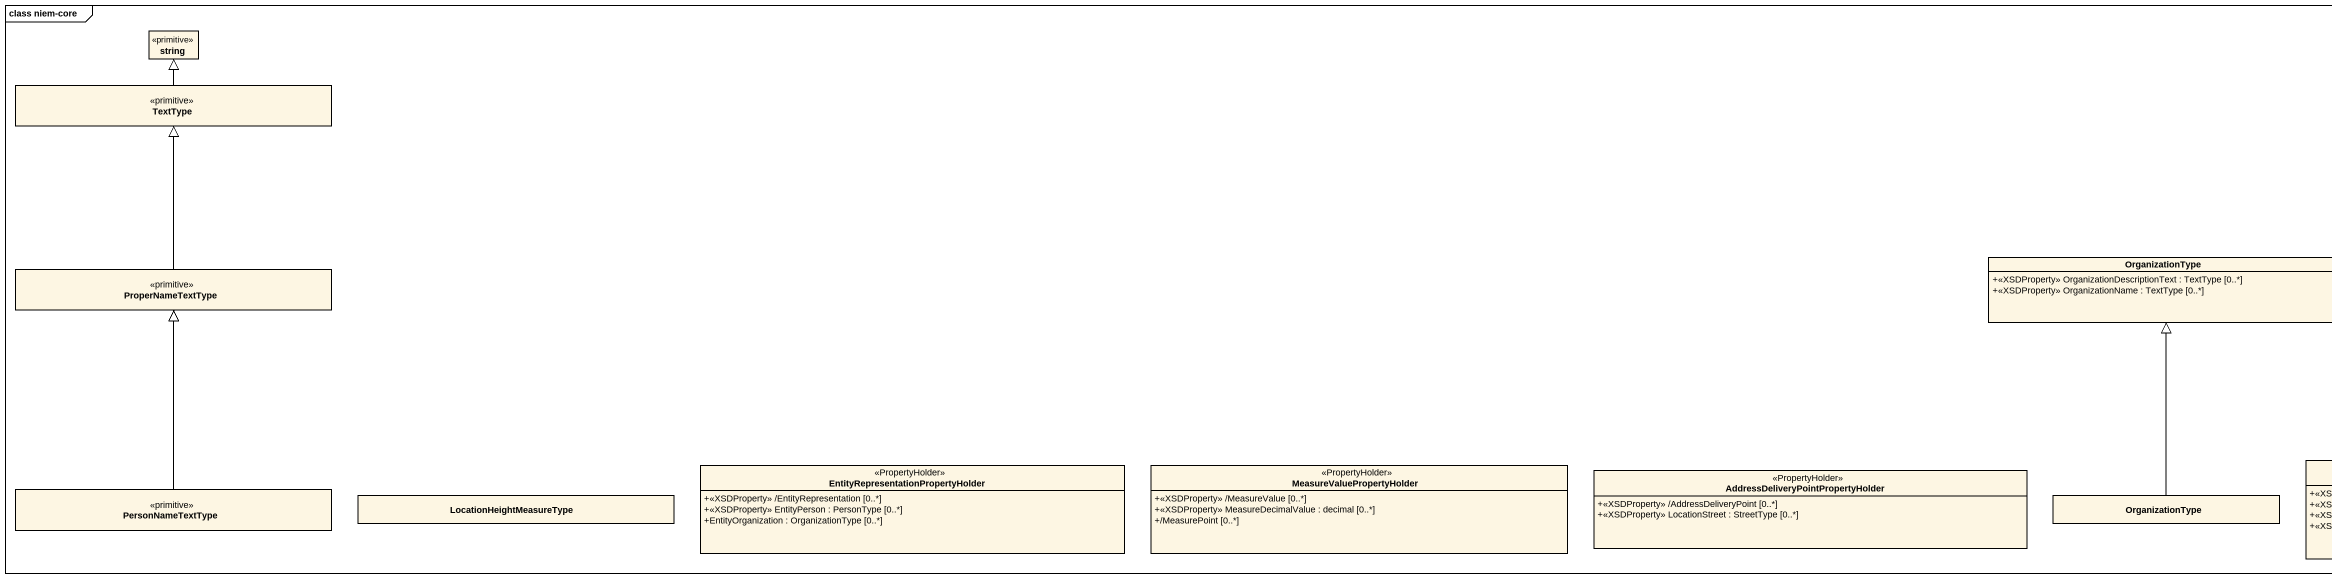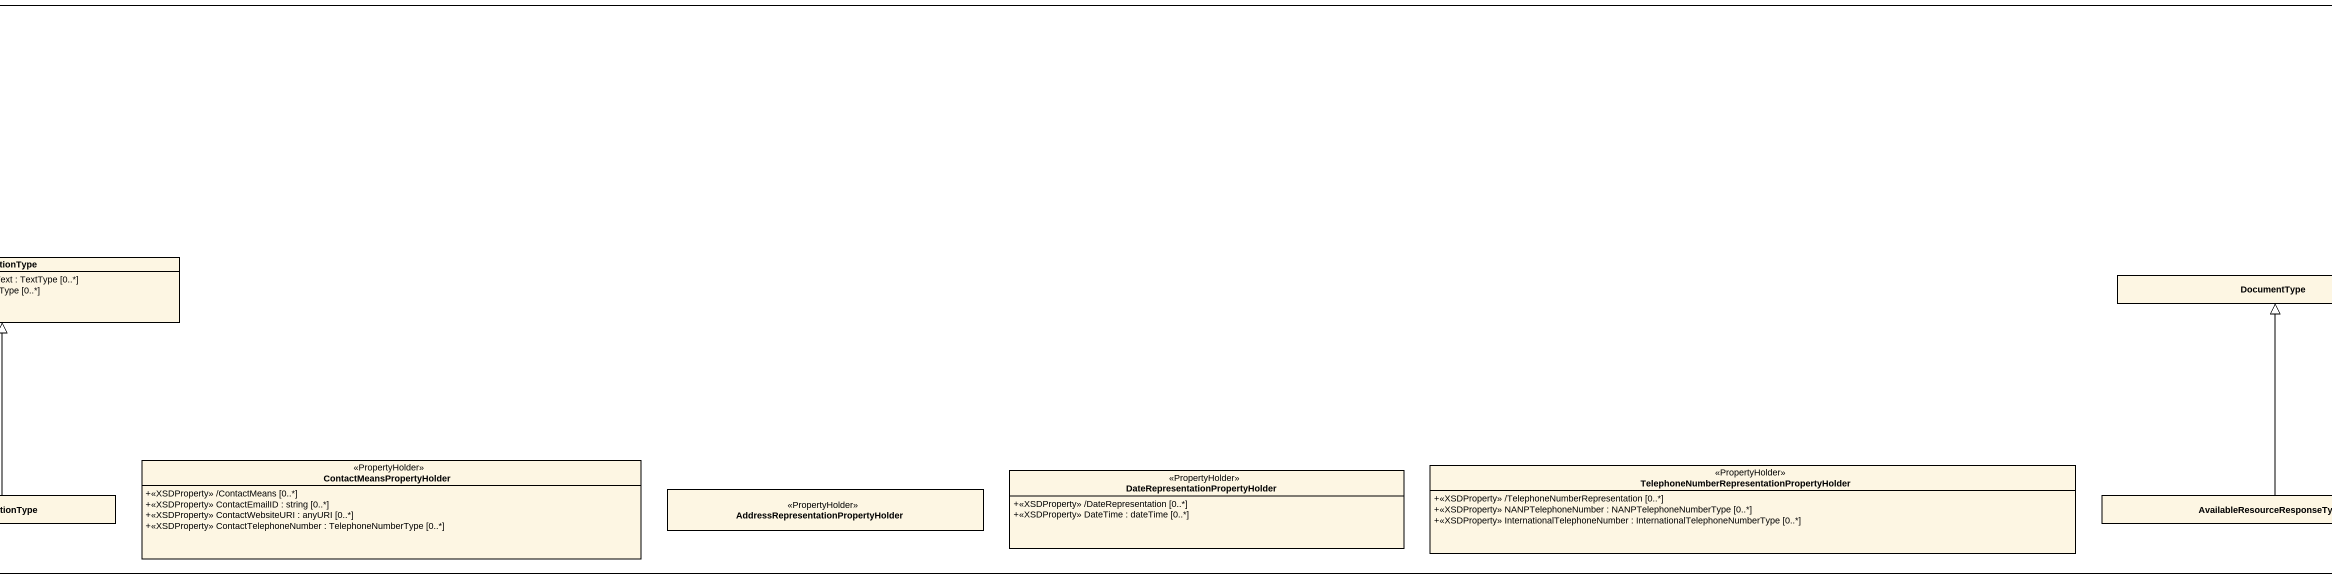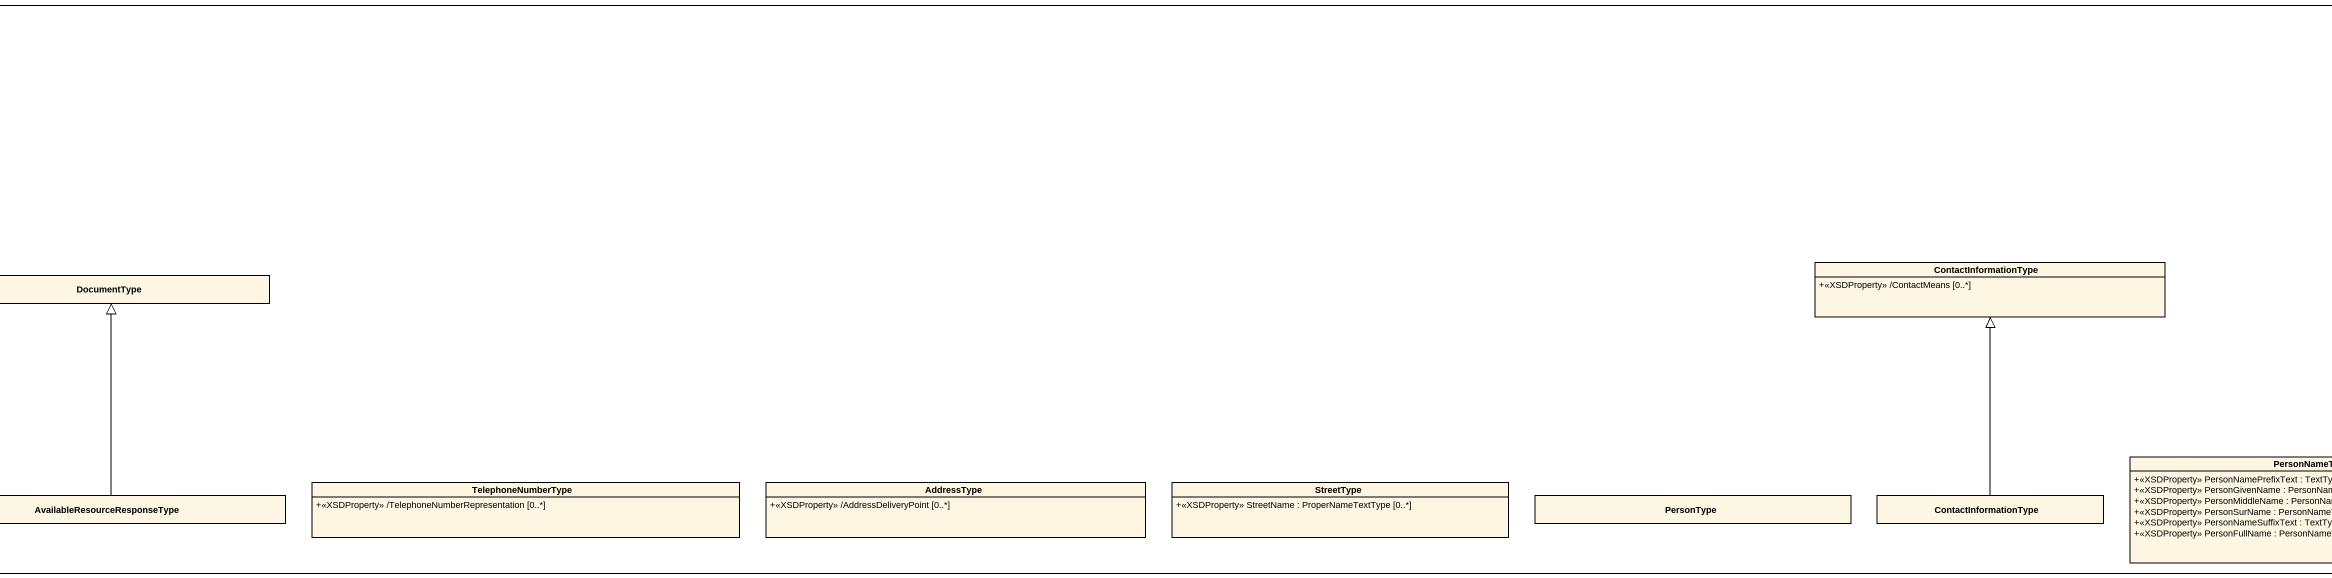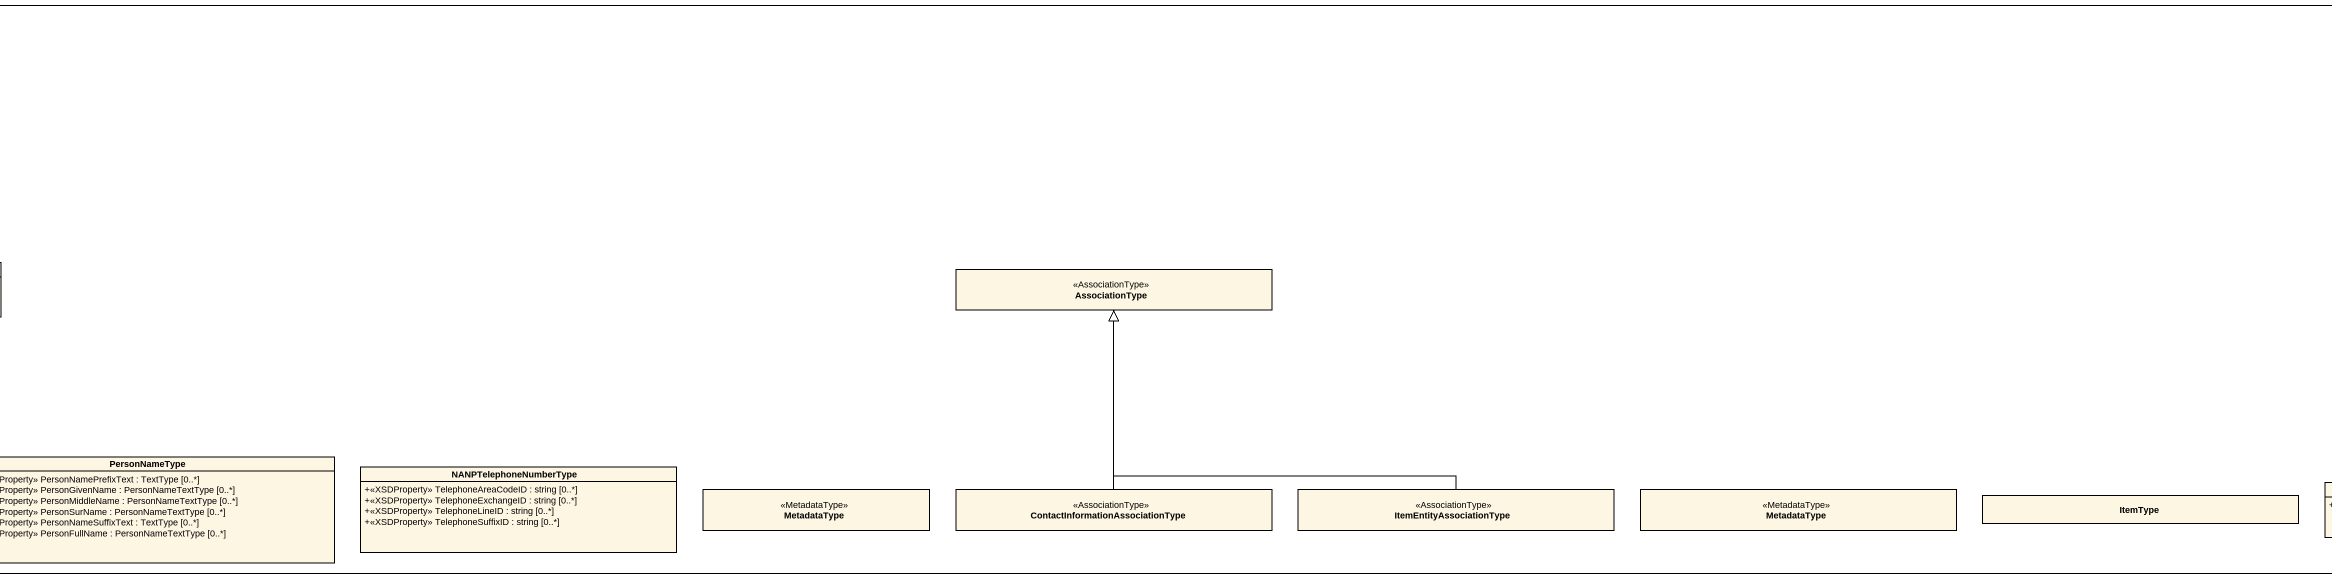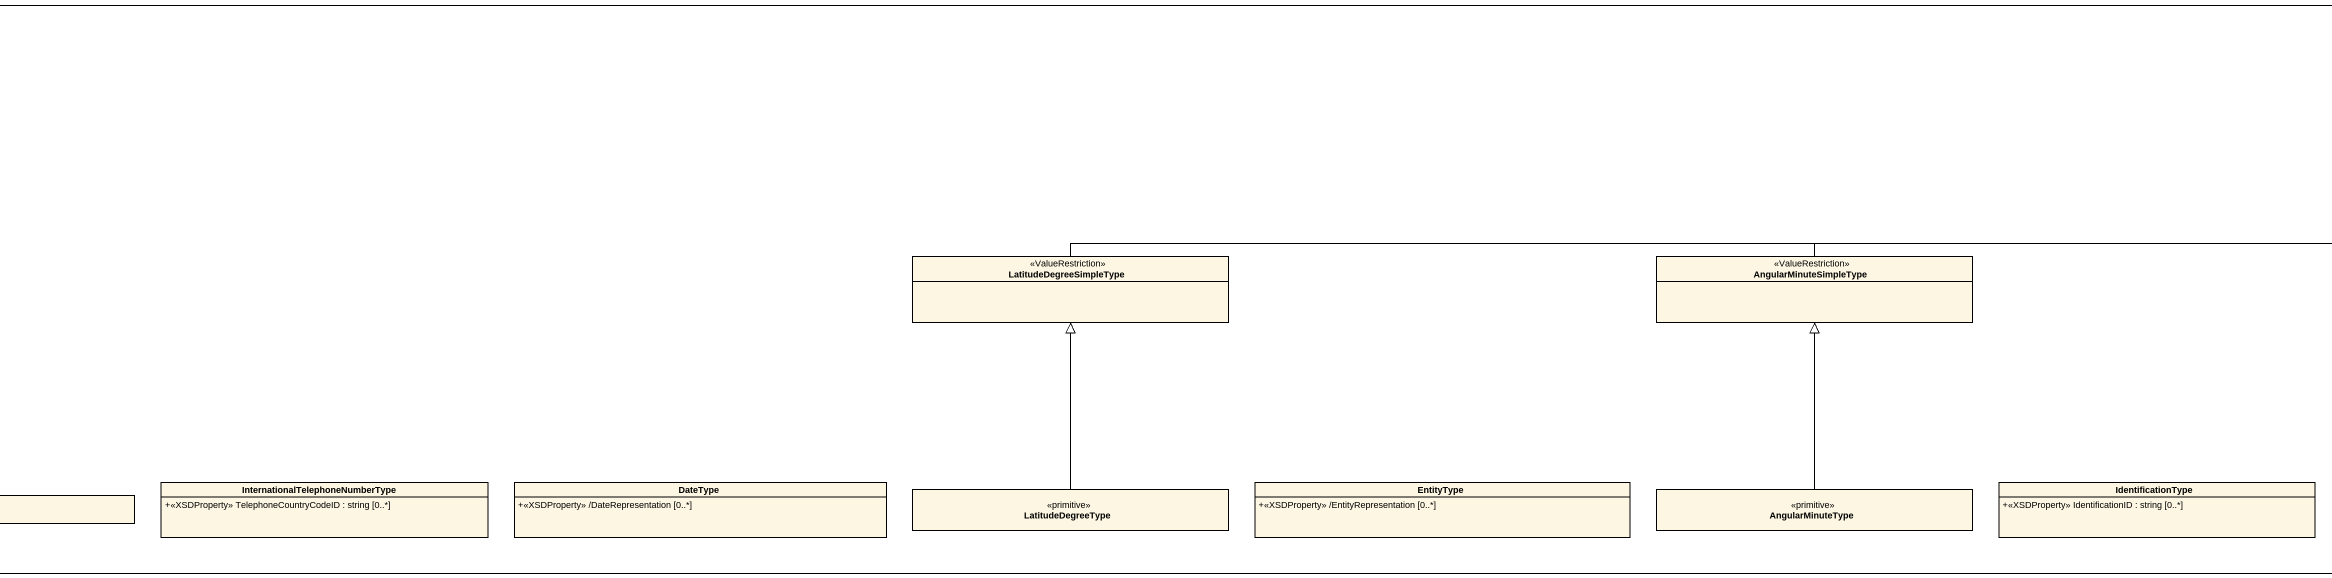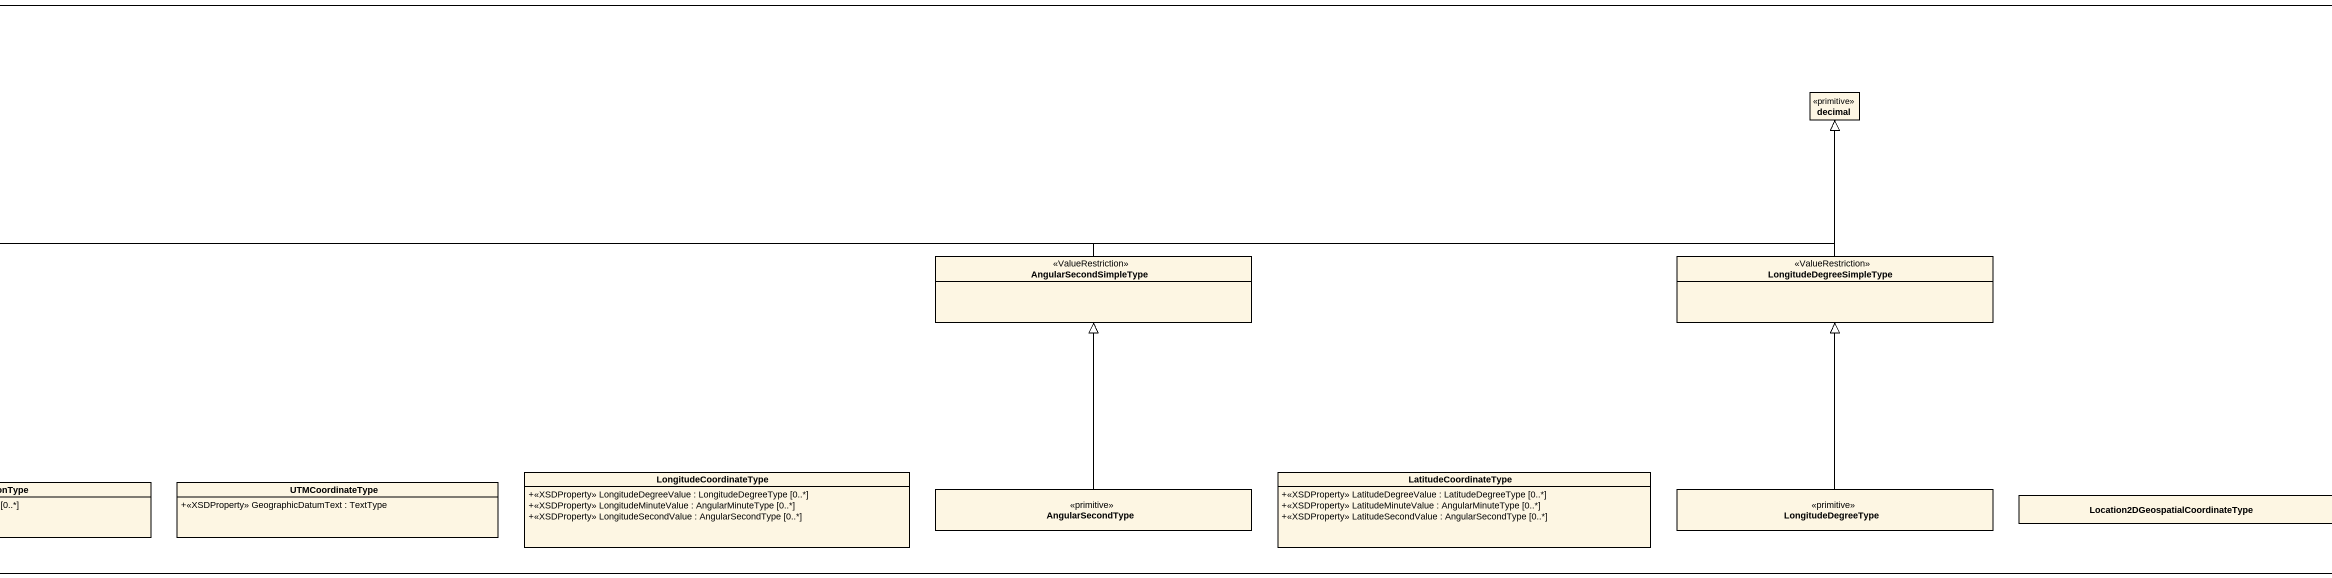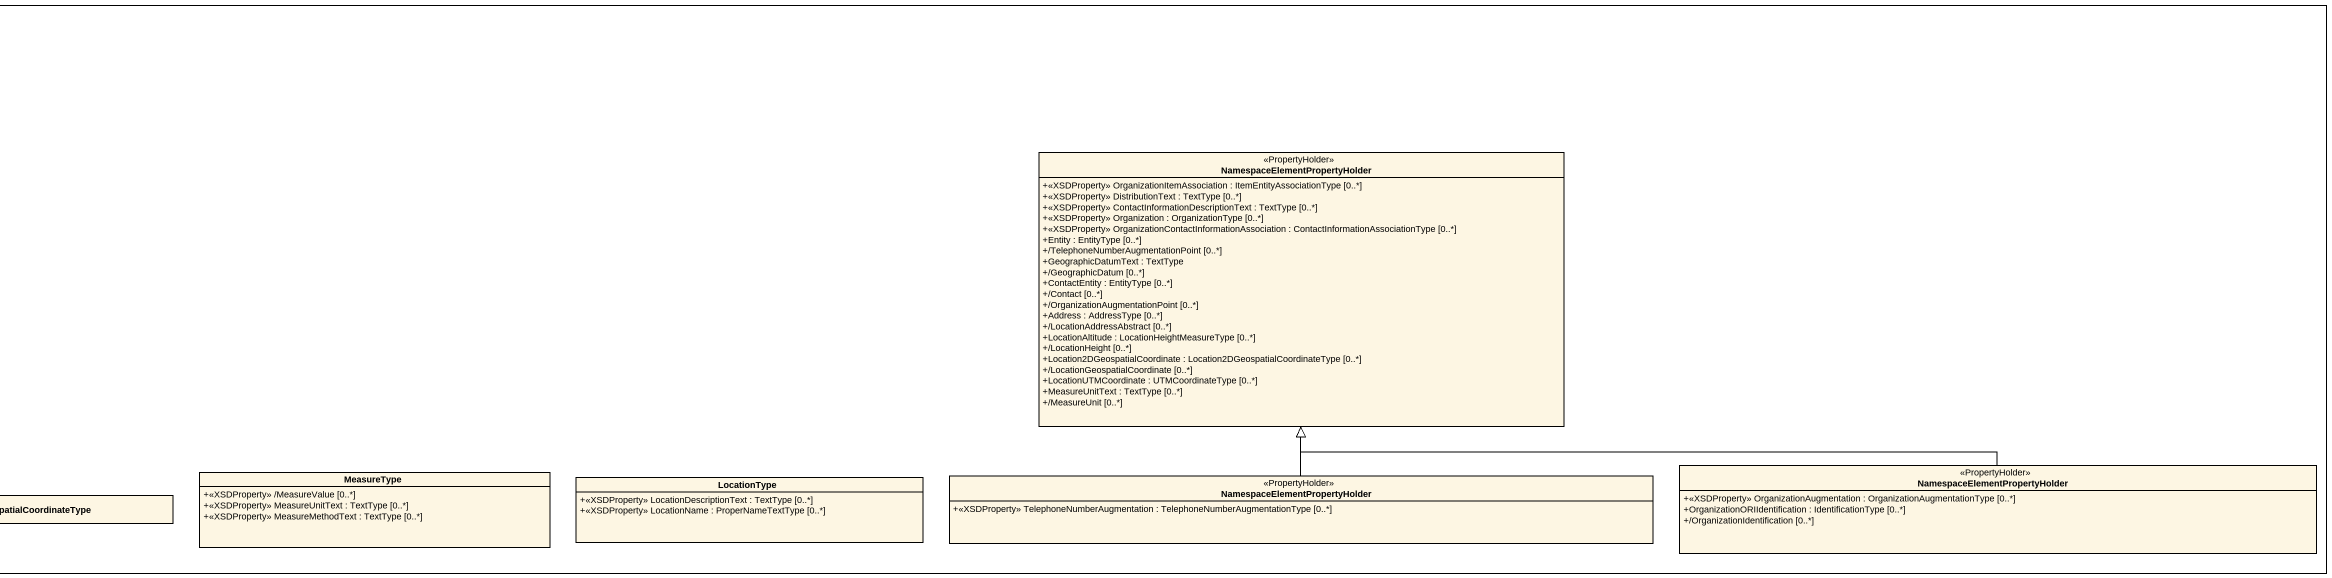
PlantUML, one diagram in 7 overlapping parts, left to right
@startuml
mainframe class niem-core
hide circle
hide empty members
skinparam classAttributeIconSize 0
class string <<primitive>>
class TextType <<primitive>>
class decimal <<primitive>>
class "NamespaceElementPropertyHolder" as NamespaceElementPropertyHold <<PropertyHolder>> {
  +<<XSDProperty>> OrganizationItemAssociation : ItemEntityAssociationType [0..*]
  +<<XSDProperty>> DistributionText : TextType [0..*]
  +<<XSDProperty>> ContactInformationDescriptionText : TextType [0..*]
  +<<XSDProperty>> Organization : OrganizationType [0..*]
  +<<XSDProperty>> OrganizationContactInformationAssociation : ContactInformationAssociationType [0..*]
  +Entity : EntityType [0..*]
  +/TelephoneNumberAugmentationPoint [0..*]
  +GeographicDatumText : TextType
  +/GeographicDatum [0..*]
  +ContactEntity : EntityType [0..*]
  +/Contact [0..*]
  +/OrganizationAugmentationPoint [0..*]
  +Address : AddressType [0..*]
  +/LocationAddressAbstract [0..*]
  +LocationAltitude : LocationHeightMeasureType [0..*]
  +/LocationHeight [0..*]
  +Location2DGeospatialCoordinate : Location2DGeospatialCoordinateType [0..*]
  +/LocationGeospatialCoordinate [0..*]
  +LocationUTMCoordinate : UTMCoordinateType [0..*]
  +MeasureUnitText : TextType [0..*]
  +/MeasureUnit [0..*]
}
class ProperNameTextType <<primitive>>
class OrganizationType {
  +<<XSDProperty>> OrganizationDescriptionText : TextType [0..*]
  +<<XSDProperty>> OrganizationName : TextType [0..*]
}
class ContactInformationType {
  +<<XSDProperty>> /ContactMeans [0..*]
}
class AssociationType <<AssociationType>>
class LatitudeDegreeSimpleType <<ValueRestriction>>
class AngularMinuteSimpleType <<ValueRestriction>>
class AngularSecondSimpleType <<ValueRestriction>>
class LongitudeDegreeSimpleType <<ValueRestriction>>
class DocumentType
class "EntityRepresentationPropertyHolder" as EntityRepresentationProperty <<PropertyHolder>> {
  +<<XSDProperty>> /EntityRepresentation [0..*]
  +<<XSDProperty>> EntityPerson : PersonType [0..*]
  +EntityOrganization : OrganizationType [0..*]
}
class MeasureValuePropertyHolder <<PropertyHolder>> {
  +<<XSDProperty>> /MeasureValue [0..*]
  +<<XSDProperty>> MeasureDecimalValue : decimal [0..*]
  +/MeasurePoint [0..*]
}
class ContactMeansPropertyHolder <<PropertyHolder>> {
  +<<XSDProperty>> /ContactMeans [0..*]
  +<<XSDProperty>> ContactEmailID : string [0..*]
  +<<XSDProperty>> ContactWebsiteURI : anyURI [0..*]
  +<<XSDProperty>> ContactTelephoneNumber : TelephoneNumberType [0..*]
}
class "TelephoneNumberRepresentationPropertyHolder" as TelephoneNumberRepresentatio <<PropertyHolder>> {
  +<<XSDProperty>> /TelephoneNumberRepresentation [0..*]
  +<<XSDProperty>> NANPTelephoneNumber : NANPTelephoneNumberType [0..*]
  +<<XSDProperty>> InternationalTelephoneNumber : InternationalTelephoneNumberType [0..*]
}
class PersonNameType {
  +<<XSDProperty>> PersonNamePrefixText : TextType [0..*]
  +<<XSDProperty>> PersonGivenName : PersonNameTextType [0..*]
  +<<XSDProperty>> PersonMiddleName : PersonNameTextType [0..*]
  +<<XSDProperty>> PersonSurName : PersonNameTextType [0..*]
  +<<XSDProperty>> PersonNameSuffixText : TextType [0..*]
  +<<XSDProperty>> PersonFullName : PersonNameTextType [0..*]
}
class "NamespaceElementPropertyHolder" as NamespaceElementPropertyHold_2 <<PropertyHolder>> {
  +<<XSDProperty>> OrganizationAugmentation : OrganizationAugmentationType [0..*]
  +OrganizationORIIdentification : IdentificationType [0..*]
  +/OrganizationIdentification [0..*]
}
class PersonNameTextType <<primitive>>
class LocationHeightMeasureType
class "AddressDeliveryPointPropertyHolder" as AddressDeliveryPointProperty <<PropertyHolder>> {
  +<<XSDProperty>> /AddressDeliveryPoint [0..*]
  +<<XSDProperty>> LocationStreet : StreetType [0..*]
}
class "OrganizationType" as OrganizationType_2
class "AddressRepresentationPropertyHolder" as AddressRepresentationPropert <<PropertyHolder>>
class "DateRepresentationPropertyHolder" as DateRepresentationPropertyHo <<PropertyHolder>> {
  +<<XSDProperty>> /DateRepresentation [0..*]
  +<<XSDProperty>> DateTime : dateTime [0..*]
}
class "AvailableResourceResponseType" as AvailableResourceResponseTyp
class TelephoneNumberType {
  +<<XSDProperty>> /TelephoneNumberRepresentation [0..*]
}
class AddressType {
  +<<XSDProperty>> /AddressDeliveryPoint [0..*]
}
class StreetType {
  +<<XSDProperty>> StreetName : ProperNameTextType [0..*]
}
class PersonType
class "ContactInformationType" as ContactInformationType_2
class NANPTelephoneNumberType {
  +<<XSDProperty>> TelephoneAreaCodeID : string [0..*]
  +<<XSDProperty>> TelephoneExchangeID : string [0..*]
  +<<XSDProperty>> TelephoneLineID : string [0..*]
  +<<XSDProperty>> TelephoneSuffixID : string [0..*]
}
class MetadataType <<MetadataType>>
class "ContactInformationAssociationType" as ContactInformationAssociatio <<AssociationType>>
class ItemEntityAssociationType <<AssociationType>>
class "MetadataType" as MetadataType_2 <<MetadataType>>
class ItemType
class "InternationalTelephoneNumberType" as InternationalTelephoneNumber {
  +<<XSDProperty>> TelephoneCountryCodeID : string [0..*]
}
class DateType {
  +<<XSDProperty>> /DateRepresentation [0..*]
}
class LatitudeDegreeType <<primitive>>
class EntityType {
  +<<XSDProperty>> /EntityRepresentation [0..*]
}
class AngularMinuteType <<primitive>>
class IdentificationType {
  +<<XSDProperty>> IdentificationID : string [0..*]
}
class UTMCoordinateType {
  +<<XSDProperty>> GeographicDatumText : TextType
}
class LongitudeCoordinateType {
  +<<XSDProperty>> LongitudeDegreeValue : LongitudeDegreeType [0..*]
  +<<XSDProperty>> LongitudeMinuteValue : AngularMinuteType [0..*]
  +<<XSDProperty>> LongitudeSecondValue : AngularSecondType [0..*]
}
class AngularSecondType <<primitive>>
class LatitudeCoordinateType {
  +<<XSDProperty>> LatitudeDegreeValue : LatitudeDegreeType [0..*]
  +<<XSDProperty>> LatitudeMinuteValue : AngularMinuteType [0..*]
  +<<XSDProperty>> LatitudeSecondValue : AngularSecondType [0..*]
}
class LongitudeDegreeType <<primitive>>
class "Location2DGeospatialCoordinateType" as Location2DGeospatialCoordina
class MeasureType {
  +<<XSDProperty>> /MeasureValue [0..*]
  +<<XSDProperty>> MeasureUnitText : TextType [0..*]
  +<<XSDProperty>> MeasureMethodText : TextType [0..*]
}
class LocationType {
  +<<XSDProperty>> LocationDescriptionText : TextType [0..*]
  +<<XSDProperty>> LocationName : ProperNameTextType [0..*]
}
class "NamespaceElementPropertyHolder" as NamespaceElementPropertyHold_3 <<PropertyHolder>> {
  +<<XSDProperty>> TelephoneNumberAugmentation : TelephoneNumberAugmentationType [0..*]
}
TextType -up-|> string
ProperNameTextType -up-|> TextType
LatitudeDegreeSimpleType -right-|> decimal
AngularMinuteSimpleType -right-|> decimal
AngularSecondSimpleType -right-|> decimal
LongitudeDegreeSimpleType -up-|> decimal
NamespaceElementPropertyHold_2 -left-|> NamespaceElementPropertyHold
PersonNameTextType -up-|> ProperNameTextType
OrganizationType_2 -up-|> OrganizationType
AvailableResourceResponseTyp -up-|> DocumentType
ContactInformationType_2 -up-|> ContactInformationType
ContactInformationAssociatio -up-|> AssociationType
ItemEntityAssociationType -up-|> AssociationType
LatitudeDegreeType -up-|> LatitudeDegreeSimpleType
AngularMinuteType -up-|> AngularMinuteSimpleType
AngularSecondType -up-|> AngularSecondSimpleType
LongitudeDegreeType -up-|> LongitudeDegreeSimpleType
NamespaceElementPropertyHold_3 -up-|> NamespaceElementPropertyHold
@enduml
